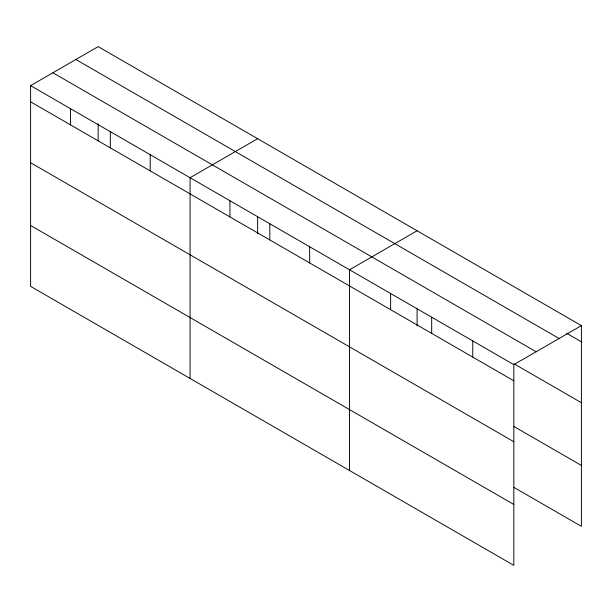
<?xml version="1.0" encoding="UTF-8"?>
<svg xmlns="http://www.w3.org/2000/svg" width="612" height="612" viewBox="0 0 612 612"><rect width="100%" height="100%" fill="white"/><g stroke="black" fill="none" stroke-linecap="round" stroke-linejoin="round"><path stroke-width="0.92" d="M30.6 85.649L513.835 364.637L513.835 565.366L30.6 286.37L30.6 85.649L98.165 46.634L581.4 325.63L581.4 526.351L514.034 487.458M257.637 138.702L190.064 177.717L190.064 378.438M417.101 230.77L349.536 269.785L349.536 470.506M513.835 364.637L581.4 325.63M566.613 333.272L581.4 341.81M75.873 59.509L559.1 338.505M52.9 72.774L536.127 351.762M514.034 363.819L581.4 402.704M30.6 101.829L513.835 380.817M514.034 426.564L581.4 465.449M30.6 162.723L513.835 441.719M30.6 225.468L513.835 504.464M472.755 340.922L472.755 357.102M431.682 317.207L431.682 333.387M417.101 308.8L417.101 325.913M390.609 293.5L390.609 309.672M309.664 246.766L309.664 262.946M269.8 223.747L269.8 239.927M257.637 216.732L257.637 233.845M229.936 200.728L229.936 216.908M150.2 154.698L150.2 170.878M110.336 131.679L110.336 147.859M98.165 123.716L98.165 140.829M70.464 108.661L70.464 124.84"/></g></svg>
